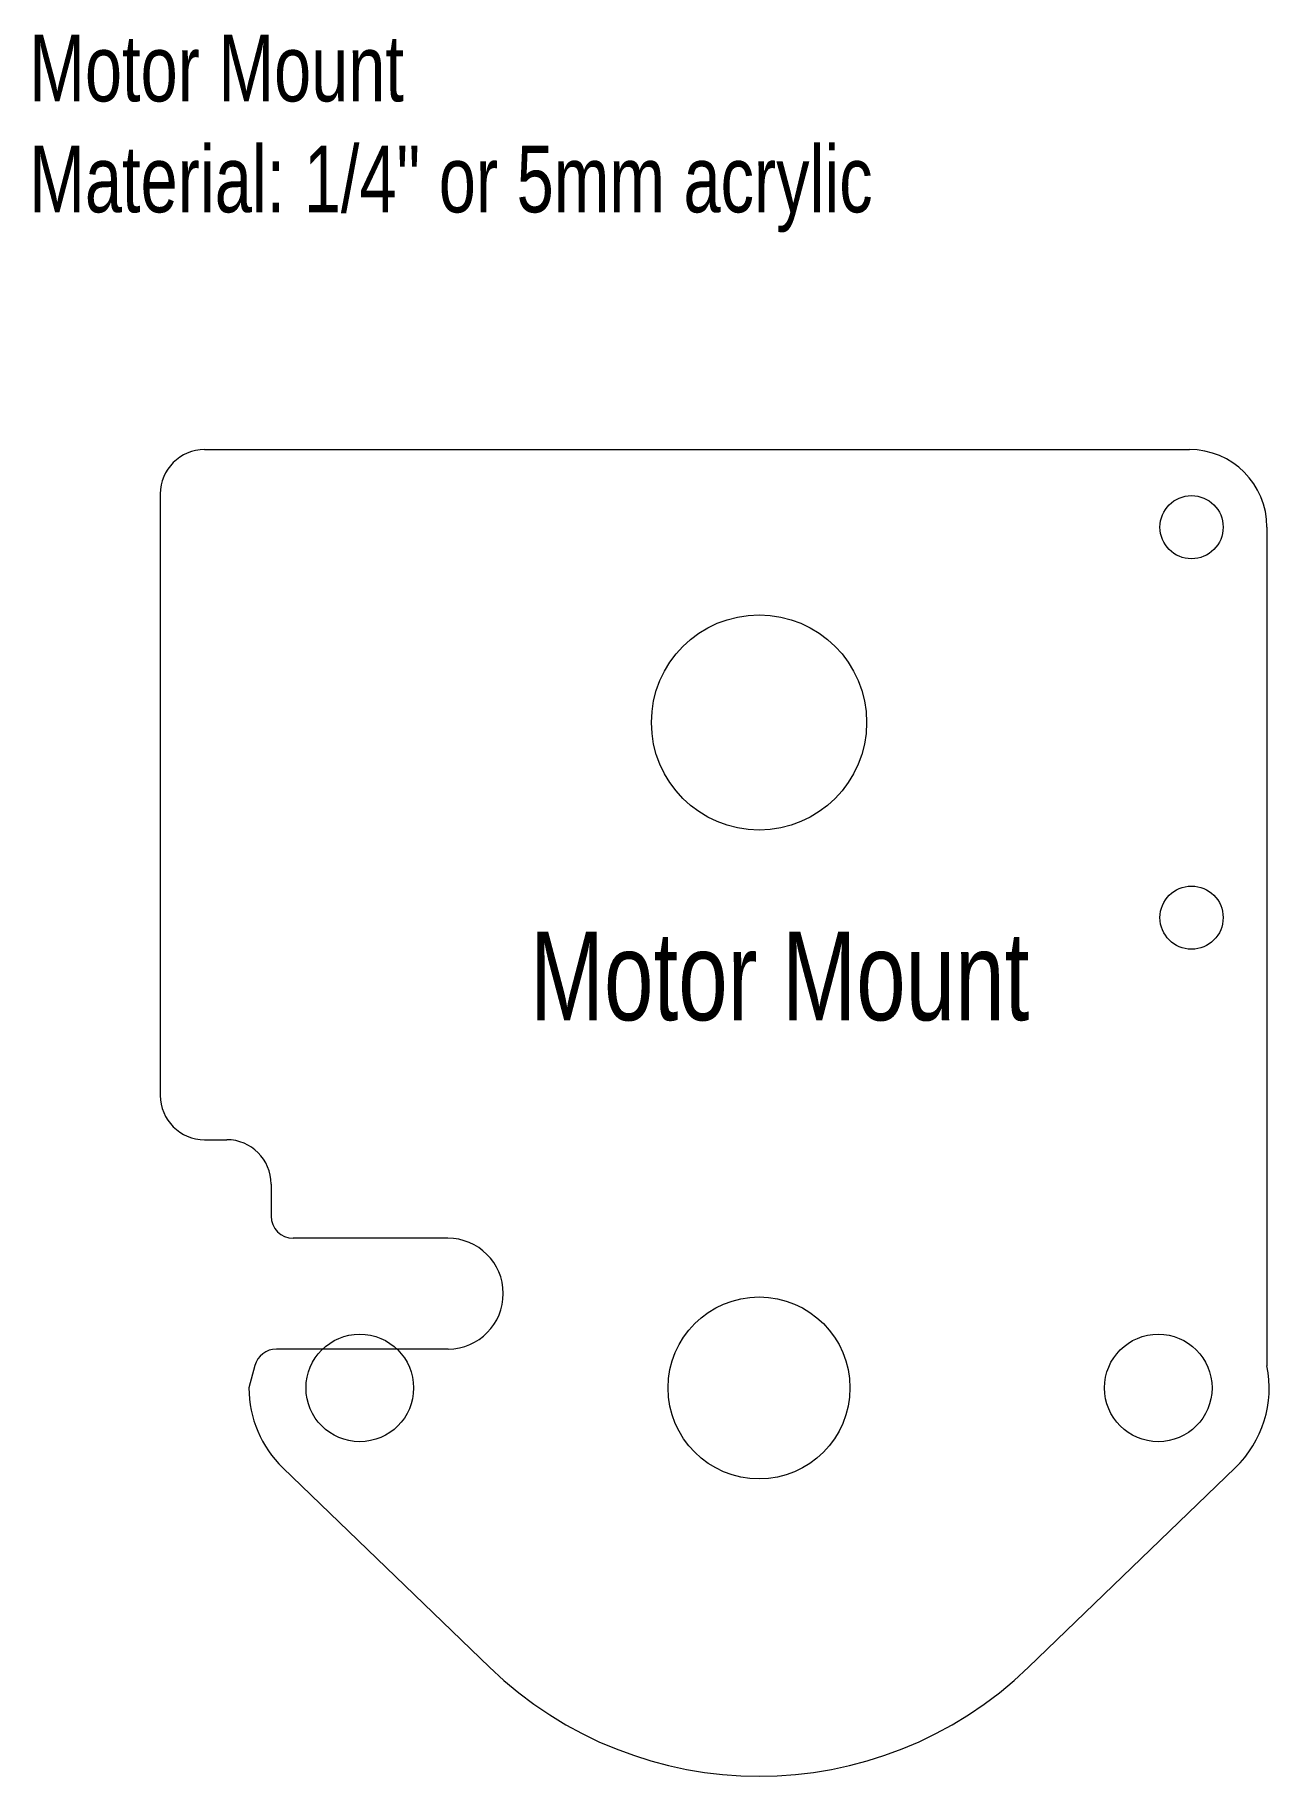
# Model space of a CAD drawing. Header units: millimetres. Extents: x 52.3 to 108, y 50.2 to 128.7.
import ezdxf

# ---------------------------------------------------------------- set-up
doc = ezdxf.new("R2010")
doc.units = ezdxf.units.MM
doc.layers.get('0').update_dxf_attribs({"linetype": 'CONTINUOUS', "lineweight": 0, "true_color": 0xffffff})
doc.layers.add('Notes', color=7, linetype='CONTINUOUS', lineweight=0, true_color=0xffffff)
doc.layers.add('Text', color=4, linetype='CONTINUOUS', lineweight=0, true_color=0x00ffff)
doc.styles.get("Standard").update_dxf_attribs({"font": 'txt', "width": 0.75})

msp = doc.modelspace()

# ---------------------------------------------------------------- linework, layer by layer
for p, q in [((60, 110), (104.4, 110)), ((107.9, 106.5), (107.9, 68.695)), ((60, 78.889), (61, 78.889)), ((63, 76.889), (63, 75.45)), ((70.966, 74.45), (64, 74.45)), ((70.99, 69.45), (63.236, 69.45)), ((62.27, 68.709), (62, 67.7)), ((63.528, 64.102), (72.847, 55.108)), ((106.472, 64.102), (97.153, 55.108))]:
    msp.add_line(p, q)
for centre, radius in [((104.5, 106.5), 1.425), ((85, 97.7), 4.85), ((104.5, 88.9), 1.425), ((85, 67.7), 4.1), ((67, 67.7), 2.425), ((103, 67.7), 2.425)]:
    msp.add_circle(centre, radius)
for centre, radius, start, end in [((60, 108), 2, 90, 180), ((104.4, 106.5), 3.5, 360, 90), ((60, 80.889), 2, 180, 270), ((61, 76.889), 2, 360, 90), ((64, 75.45), 1, 180, 269.99884), ((70.966, 71.95), 2.5, 270.54994, 90), ((63.236, 68.45), 1, 89.99944, 165), ((103, 67.7), 5, 313.98296, 11.47834), ((67, 67.7), 5, 180, 226.01704), ((85, 67.7), 17.5, 226.01704, 313.98296)]:
    msp.add_arc(centre, radius, start, end)
at = {"layer": 'Notes'}
msp.add_line((58, 108), (58, 80.889), dxfattribs=at)

# ---------------------------------------------------------------- texts
at = {"layer": 'Notes', "insert": (52.1, 128.695), "char_height": 3, "width": 100, "attachment_point": 1}
msp.add_mtext('Motor\\~Mount\\PMaterial:\\~1/4"\\~or\\~5mm\\~acrylic', dxfattribs=at)
at = {"layer": 'Text', "insert": (97.187, 88.275), "char_height": 4, "width": 100, "attachment_point": 3}
msp.add_mtext('Motor\\~Mount', dxfattribs=at)

doc.saveas('drawing.dxf')
